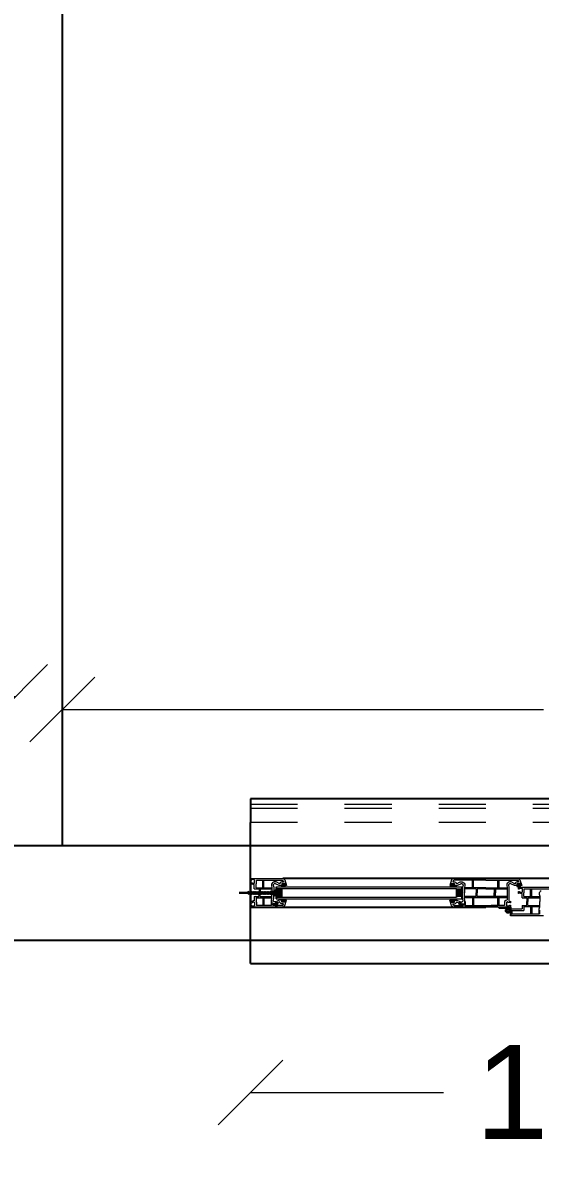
# Model space of a CAD drawing. Header units: metres. Extents: x -355 to 973, y -73 to 238.
# Drawn here: x -280.975 to -279.875, y 97.43 to 99.837 of the extents above; entities that cross this region are included whole.
import ezdxf

# ---------------------------------------------------------------- set-up
doc = ezdxf.new("R2010")
doc.units = ezdxf.units.M
doc.header["$LTSCALE"] = 3
doc.header["$MEASUREMENT"] = 0
doc.linetypes.add('202$0$HIDDEN', pattern=[0.375, 0.25, -0.125])
doc.linetypes.add('DASHED2', pattern=[0.375, 0.25, -0.125])
doc.layers.add('01B', color=10, linetype='Continuous')
doc.layers.add('5', color=2, linetype='Continuous')
doc.layers.add('05', color=21, linetype='Continuous', lineweight=5)
doc.layers.add('15', color=63, linetype='DASHED2', lineweight=15)
doc.styles.get("Standard").update_dxf_attribs({"font": 'arial.ttf'})
doc.dimstyles.new('ahmad', dxfattribs={"dimtxt": 0.2, "dimasz": 0.1375, "dimexe": 0, "dimexo": 0.0625, "dimgap": 0.09, "dimtad": 0, "dimzin": 0, "dimdsep": 46, "dimtxsty": 'Standard', "dimblk": 'OBLIQUE', "dimcen": 0.09, "dimclrd": 245, "dimclrt": 61, "dimadec": 0, "dimazin": 0, "dimtfac": 1, "dimtofl": 0, "dimtmove": 0, "dimatfit": 3, "dimldrblk": 'OBLIQUE', "dimfxl": 0, "dimfxlon": 1, "dimtolj": 1, "dimtzin": 0, "dimlwd": 13, "dimarcsym": 0})

# ---------------------------------------------------------------- blocks, each defined once
blk = doc.blocks.new('DSSSS')
at = {"layer": '05'}
for p, q in [((152.7604, -221.3864), (152.7604, -221.3872)), ((152.7604, -221.3872), (152.7664, -221.3872)), ((152.7664, -221.3872), (152.7664, -221.3863))]:
    blk.add_line(p, q, dxfattribs=at)
blk.add_lwpolyline([(152.7664, -221.3863), (152.7646, -221.3863), (152.7646, -221.384), (152.7657, -221.384), (152.7654, -221.383), (152.7617, -221.383), (152.7617, -221.3838), (152.7623, -221.3841), (152.763, -221.3847), (152.763, -221.3859), (152.7619, -221.3864), (152.7604, -221.3864)], dxfattribs=at)
blk = doc.blocks.new('ddd')
at = {"layer": '01B'}
for points in [[(1655.8293, 1003.8705), (1655.8184, 1003.8705), (1655.8184, 1003.889), (1655.8293, 1003.889)], [(1656.2018, 1003.8705), (1656.2127, 1003.8705), (1656.2127, 1003.889), (1656.2018, 1003.889)]]:
    blk.add_hatch(color=143, dxfattribs=at).paths.add_polyline_path(points)
at = {"layer": '01B', "color": 32}
for p in [(1655.7637, 1004.0793), (1655.7637, 1003.7293)]:
    blk.add_line(p, (1655.7637, 1004.0293), dxfattribs=at)
at = {"layer": '01B', "color": 143}
for p, q in [((1655.7637, 1003.9104), (1655.7637, 1003.8491)), ((1657.1951, 1003.9104), (1655.8322, 1003.9104)), ((1655.8168, 1003.8855), (1655.8114, 1003.8819)), ((1655.8168, 1003.8855), (1655.8168, 1003.8803)), ((1655.8184, 1003.8923), (1655.8184, 1003.8672)), ((1655.8293, 1003.889), (1655.8293, 1003.8705)), ((1656.2018, 1003.889), (1656.2018, 1003.8705)), ((1656.2127, 1003.8923), (1656.2127, 1003.8672)), ((1655.7802, 1003.8793), (1655.7393, 1003.8793)), ((1655.7393, 1003.8793), (1655.8247, 1003.8793)), ((1655.7608, 1003.8819), (1655.7555, 1003.8793)), ((1655.7608, 1003.8768), (1655.7555, 1003.8793)), ((1655.7608, 1003.8819), (1655.7587, 1003.8793)), ((1655.7608, 1003.8768), (1655.7587, 1003.8793)), ((1655.7621, 1003.8819), (1655.76, 1003.8793)), ((1655.7621, 1003.8768), (1655.76, 1003.8793)), ((1655.7608, 1003.8819), (1655.7616, 1003.8813)), ((1655.7608, 1003.8768), (1655.7616, 1003.8774)), ((1655.7633, 1003.8819), (1655.7612, 1003.8793)), ((1655.7633, 1003.8768), (1655.7612, 1003.8793)), ((1655.7621, 1003.8819), (1655.7628, 1003.8813)), ((1655.7621, 1003.8768), (1655.7628, 1003.8774)), ((1655.7646, 1003.8819), (1655.7624, 1003.8793)), ((1655.7646, 1003.8768), (1655.7624, 1003.8793)), ((1655.7633, 1003.8819), (1655.7641, 1003.8813)), ((1655.7633, 1003.8768), (1655.7641, 1003.8774)), ((1655.7658, 1003.8819), (1655.7637, 1003.8793)), ((1655.7658, 1003.8768), (1655.7637, 1003.8793)), ((1655.7646, 1003.8819), (1655.7653, 1003.8813)), ((1655.7646, 1003.8768), (1655.7653, 1003.8774)), ((1655.7671, 1003.8819), (1655.7649, 1003.8793)), ((1655.7671, 1003.8768), (1655.7649, 1003.8793)), ((1655.7658, 1003.8819), (1655.7666, 1003.8813)), ((1655.7658, 1003.8768), (1655.7666, 1003.8774)), ((1655.7683, 1003.8819), (1655.7662, 1003.8793)), ((1655.7683, 1003.8768), (1655.7662, 1003.8793)), ((1655.7671, 1003.8819), (1655.7678, 1003.8813)), ((1655.7671, 1003.8768), (1655.7678, 1003.8774)), ((1655.7696, 1003.8819), (1655.7674, 1003.8793)), ((1655.7696, 1003.8768), (1655.7674, 1003.8793)), ((1655.7683, 1003.8819), (1655.769, 1003.8813)), ((1655.7683, 1003.8768), (1655.769, 1003.8774)), ((1655.7708, 1003.8819), (1655.7687, 1003.8793)), ((1655.7708, 1003.8768), (1655.7687, 1003.8793)), ((1655.7696, 1003.8819), (1655.7703, 1003.8813)), ((1655.7696, 1003.8768), (1655.7703, 1003.8774)), ((1655.7721, 1003.8819), (1655.7699, 1003.8793)), ((1655.7721, 1003.8768), (1655.7699, 1003.8793)), ((1655.7708, 1003.8819), (1655.7715, 1003.8813)), ((1655.7708, 1003.8768), (1655.7715, 1003.8774)), ((1655.7733, 1003.8819), (1655.7712, 1003.8793)), ((1655.7733, 1003.8768), (1655.7712, 1003.8793)), ((1655.7721, 1003.8819), (1655.7728, 1003.8813)), ((1655.7721, 1003.8768), (1655.7728, 1003.8774)), ((1655.7745, 1003.8819), (1655.7724, 1003.8793)), ((1655.7745, 1003.8768), (1655.7724, 1003.8793)), ((1655.7733, 1003.8819), (1655.774, 1003.8813)), ((1655.7733, 1003.8768), (1655.774, 1003.8774)), ((1655.7758, 1003.8819), (1655.7737, 1003.8793)), ((1655.7758, 1003.8768), (1655.7737, 1003.8793)), ((1655.7745, 1003.8819), (1655.7753, 1003.8813)), ((1655.7745, 1003.8768), (1655.7753, 1003.8774)), ((1655.777, 1003.8819), (1655.7749, 1003.8793)), ((1655.777, 1003.8768), (1655.7749, 1003.8793)), ((1655.7758, 1003.8819), (1655.7765, 1003.8813)), ((1655.7758, 1003.8768), (1655.7765, 1003.8774)), ((1655.7783, 1003.8819), (1655.7762, 1003.8793)), ((1655.7783, 1003.8768), (1655.7762, 1003.8793)), ((1655.777, 1003.8819), (1655.7778, 1003.8813)), ((1655.777, 1003.8768), (1655.7778, 1003.8774)), ((1655.7795, 1003.8819), (1655.7774, 1003.8793)), ((1655.7795, 1003.8768), (1655.7774, 1003.8793)), ((1655.7783, 1003.8819), (1655.779, 1003.8813)), ((1655.7783, 1003.8768), (1655.779, 1003.8774)), ((1655.7808, 1003.8819), (1655.7786, 1003.8793)), ((1655.7808, 1003.8768), (1655.7786, 1003.8793)), ((1655.7795, 1003.8819), (1655.7803, 1003.8813)), ((1655.7795, 1003.8768), (1655.7803, 1003.8774)), ((1655.782, 1003.8819), (1655.7799, 1003.8793)), ((1655.782, 1003.8768), (1655.7799, 1003.8793)), ((1655.7808, 1003.8819), (1655.7815, 1003.8813)), ((1655.7808, 1003.8768), (1655.7815, 1003.8774)), ((1655.7833, 1003.8819), (1655.7811, 1003.8793)), ((1655.7833, 1003.8768), (1655.7811, 1003.8793)), ((1655.782, 1003.8819), (1655.7827, 1003.8813)), ((1655.782, 1003.8768), (1655.7827, 1003.8774)), ((1655.7845, 1003.8819), (1655.7824, 1003.8793)), ((1655.7845, 1003.8768), (1655.7824, 1003.8793)), ((1655.7833, 1003.8819), (1655.784, 1003.8813)), ((1655.7833, 1003.8768), (1655.784, 1003.8774)), ((1655.7858, 1003.8819), (1655.7836, 1003.8793)), ((1655.7858, 1003.8768), (1655.7836, 1003.8793)), ((1655.7845, 1003.8819), (1655.7852, 1003.8813)), ((1655.7845, 1003.8768), (1655.7852, 1003.8774)), ((1655.787, 1003.8819), (1655.7849, 1003.8793)), ((1655.787, 1003.8768), (1655.7849, 1003.8793)), ((1655.7858, 1003.8819), (1655.7865, 1003.8813)), ((1655.7858, 1003.8768), (1655.7865, 1003.8774)), ((1655.7882, 1003.8819), (1655.7861, 1003.8793)), ((1655.7882, 1003.8768), (1655.7861, 1003.8793)), ((1655.787, 1003.8819), (1655.7877, 1003.8813)), ((1655.787, 1003.8768), (1655.7877, 1003.8774)), ((1655.7895, 1003.8819), (1655.7874, 1003.8793)), ((1655.7895, 1003.8768), (1655.7874, 1003.8793)), ((1655.7882, 1003.8819), (1655.789, 1003.8813)), ((1655.7882, 1003.8768), (1655.789, 1003.8774)), ((1655.7907, 1003.8819), (1655.7886, 1003.8793)), ((1655.7907, 1003.8768), (1655.7886, 1003.8793)), ((1655.7895, 1003.8819), (1655.7902, 1003.8813)), ((1655.7895, 1003.8768), (1655.7902, 1003.8774)), ((1655.792, 1003.8819), (1655.7899, 1003.8793)), ((1655.792, 1003.8768), (1655.7899, 1003.8793)), ((1655.7907, 1003.8819), (1655.7915, 1003.8813)), ((1655.7907, 1003.8768), (1655.7915, 1003.8774)), ((1655.7932, 1003.8819), (1655.7911, 1003.8793)), ((1655.7932, 1003.8768), (1655.7911, 1003.8793)), ((1655.792, 1003.8819), (1655.7927, 1003.8813)), ((1655.792, 1003.8768), (1655.7927, 1003.8774)), ((1655.7945, 1003.8819), (1655.7923, 1003.8793)), ((1655.7945, 1003.8768), (1655.7923, 1003.8793)), ((1655.7932, 1003.8819), (1655.794, 1003.8813)), ((1655.7932, 1003.8768), (1655.794, 1003.8774)), ((1655.7957, 1003.8819), (1655.7936, 1003.8793)), ((1655.7957, 1003.8768), (1655.7936, 1003.8793)), ((1655.7945, 1003.8819), (1655.7952, 1003.8813)), ((1655.7945, 1003.8768), (1655.7952, 1003.8774)), ((1655.797, 1003.8819), (1655.7948, 1003.8793)), ((1655.797, 1003.8768), (1655.7948, 1003.8793)), ((1655.7957, 1003.8819), (1655.7965, 1003.8813)), ((1655.7957, 1003.8768), (1655.7965, 1003.8774)), ((1655.7982, 1003.8819), (1655.7961, 1003.8793)), ((1655.7982, 1003.8768), (1655.7961, 1003.8793)), ((1655.797, 1003.8819), (1655.7977, 1003.8813)), ((1655.797, 1003.8768), (1655.7977, 1003.8774)), ((1655.7995, 1003.8819), (1655.7973, 1003.8793)), ((1655.7995, 1003.8768), (1655.7973, 1003.8793)), ((1655.7982, 1003.8819), (1655.7989, 1003.8813)), ((1655.7982, 1003.8768), (1655.7989, 1003.8774)), ((1655.8007, 1003.8819), (1655.7986, 1003.8793)), ((1655.8007, 1003.8768), (1655.7986, 1003.8793)), ((1655.7995, 1003.8819), (1655.8002, 1003.8813)), ((1655.7995, 1003.8768), (1655.8002, 1003.8774)), ((1655.8019, 1003.8819), (1655.7998, 1003.8793)), ((1655.8019, 1003.8768), (1655.7998, 1003.8793)), ((1655.8007, 1003.8819), (1655.8014, 1003.8813)), ((1655.8007, 1003.8768), (1655.8014, 1003.8774)), ((1655.8032, 1003.8819), (1655.8011, 1003.8793)), ((1655.8032, 1003.8768), (1655.8011, 1003.8793)), ((1655.8019, 1003.8819), (1655.8027, 1003.8813)), ((1655.8019, 1003.8768), (1655.8027, 1003.8774)), ((1655.8044, 1003.8819), (1655.8023, 1003.8793)), ((1655.8044, 1003.8768), (1655.8023, 1003.8793)), ((1655.8032, 1003.8819), (1655.8039, 1003.8813)), ((1655.8032, 1003.8768), (1655.8039, 1003.8774)), ((1655.8057, 1003.8819), (1655.8036, 1003.8793)), ((1655.8057, 1003.8768), (1655.8036, 1003.8793)), ((1655.8044, 1003.8819), (1655.8052, 1003.8813)), ((1655.8044, 1003.8768), (1655.8052, 1003.8774)), ((1655.8114, 1003.8819), (1655.8057, 1003.8819)), ((1655.8057, 1003.8819), (1655.8057, 1003.8793)), ((1655.8057, 1003.8768), (1655.8057, 1003.8793)), ((1655.8114, 1003.8768), (1655.8057, 1003.8768)), ((1655.8082, 1003.8614), (1655.8082, 1003.8529)), ((1655.8168, 1003.8732), (1655.8114, 1003.8768)), ((1655.8168, 1003.8803), (1655.8147, 1003.8803)), ((1655.8147, 1003.8803), (1655.8147, 1003.8793)), ((1655.8147, 1003.8784), (1655.8147, 1003.8793)), ((1655.8168, 1003.8784), (1655.8147, 1003.8784)), ((1655.8168, 1003.8732), (1655.8168, 1003.8784)), ((1655.8174, 1003.8607), (1655.8174, 1003.8566)), ((1655.8189, 1003.8615), (1655.8189, 1003.8572)), ((1656.2084, 1003.8615), (1656.2084, 1003.8572)), ((1656.2099, 1003.8607), (1656.2099, 1003.8566)), ((1656.2192, 1003.8614), (1656.2192, 1003.8529)), ((1655.7637, 1003.8491), (1656.2637, 1003.8491)), ((1655.8119, 1003.8571), (1655.8119, 1003.8529)), ((1655.8123, 1003.8555), (1655.8122, 1003.8549)), ((1655.8174, 1003.8529), (1655.8174, 1003.8491)), ((1655.8189, 1003.8572), (1655.8178, 1003.8551)), ((1655.8181, 1003.8545), (1655.8189, 1003.8529)), ((1655.8189, 1003.8529), (1655.8189, 1003.8491)), ((1655.8209, 1003.8581), (1655.8193, 1003.8551)), ((1655.8193, 1003.8551), (1655.8204, 1003.8529)), ((1656.2065, 1003.8581), (1656.2081, 1003.8551)), ((1656.2081, 1003.8551), (1656.207, 1003.8529)), ((1656.2084, 1003.8572), (1656.2095, 1003.8551)), ((1656.2092, 1003.8545), (1656.2084, 1003.8529)), ((1656.2084, 1003.8529), (1656.2084, 1003.8491)), ((1656.2099, 1003.8529), (1656.2099, 1003.8491)), ((1656.215, 1003.8555), (1656.2152, 1003.8549)), ((1656.2154, 1003.8571), (1656.2154, 1003.8529)), ((1656.2921, 1003.8467), (1656.2921, 1003.8491)), ((1656.3159, 1003.8467), (1656.2921, 1003.8467)), ((1656.3159, 1003.8491), (1656.3159, 1003.8467)), ((1656.3159, 1003.8456), (1656.3159, 1003.8304)), ((1656.3185, 1003.8418), (1656.3185, 1003.8342)), ((1656.3774, 1003.8427), (1656.3774, 1003.8342))]:
    blk.add_line(p, q, dxfattribs=at)
for radius in [0.00477, 0.00274]:
    blk.add_circle((1656.3109, 1003.8416), radius, dxfattribs=at)
at = {"layer": '05', "color": 143}
for p, q in [((1655.7637, 1003.9064), (1655.7637, 1003.9104)), ((1655.7667, 1003.9078), (1655.7656, 1003.9073)), ((1655.7656, 1003.9073), (1655.7656, 1003.9063)), ((1655.771, 1003.9078), (1655.7667, 1003.9078)), ((1655.7716, 1003.9077), (1655.771, 1003.9078)), ((1655.7722, 1003.9067), (1655.7716, 1003.9077)), ((1655.7722, 1003.9006), (1655.7722, 1003.9067)), ((1656.2637, 1003.9104), (1656.3322, 1003.9104)), ((1656.3322, 1003.9104), (1656.3349, 1003.9087)), ((1656.3349, 1003.9087), (1656.3362, 1003.907)), ((1656.3362, 1003.907), (1656.3401, 1003.8953)), ((1655.7651, 1003.9057), (1655.7637, 1003.9064)), ((1655.7637, 1003.9013), (1655.7651, 1003.9014)), ((1655.7637, 1003.8972), (1655.7637, 1003.9013)), ((1655.764, 1003.897), (1655.7637, 1003.8972)), ((1655.7646, 1003.8971), (1655.764, 1003.897)), ((1655.7647, 1003.8984), (1655.7646, 1003.8971)), ((1655.7652, 1003.8989), (1655.7647, 1003.8984)), ((1655.7656, 1003.9063), (1655.7651, 1003.9057)), ((1655.7651, 1003.9014), (1655.7689, 1003.8999)), ((1655.7689, 1003.8971), (1655.7652, 1003.8989)), ((1655.7687, 1003.8985), (1655.7678, 1003.899)), ((1655.7678, 1003.899), (1655.7683, 1003.8988)), ((1655.7683, 1003.8988), (1655.7687, 1003.8985)), ((1655.7689, 1003.8999), (1655.7702, 1003.8991)), ((1655.7701, 1003.8971), (1655.7689, 1003.8971)), ((1655.7712, 1003.8971), (1655.7701, 1003.8971)), ((1655.7702, 1003.8991), (1655.7715, 1003.8997)), ((1655.7715, 1003.8967), (1655.7712, 1003.8971)), ((1655.7715, 1003.8997), (1655.7722, 1003.9006)), ((1655.7715, 1003.8878), (1655.7715, 1003.8967)), ((1655.7715, 1003.8878), (1655.7817, 1003.8878)), ((1655.7752, 1003.8982), (1655.776, 1003.8993)), ((1655.7754, 1003.8979), (1655.7752, 1003.8982)), ((1655.7754, 1003.8904), (1655.7754, 1003.8979)), ((1655.7754, 1003.8904), (1655.8091, 1003.8904)), ((1655.776, 1003.8993), (1655.776, 1003.9066)), ((1655.776, 1003.9066), (1655.8311, 1003.9066)), ((1655.7817, 1003.8878), (1655.7817, 1003.8797)), ((1655.7842, 1003.8878), (1655.8091, 1003.8878)), ((1655.7842, 1003.8878), (1655.7842, 1003.8797)), ((1655.7896, 1003.8904), (1655.7896, 1003.9066)), ((1655.7921, 1003.8904), (1655.7921, 1003.9066)), ((1655.8082, 1003.898), (1655.8081, 1003.8954)), ((1655.8081, 1003.8954), (1655.8091, 1003.891)), ((1655.8093, 1003.8999), (1655.8082, 1003.898)), ((1655.8091, 1003.891), (1655.8091, 1003.8841)), ((1655.8091, 1003.8841), (1655.8091, 1003.8797)), ((1655.8103, 1003.9011), (1655.8093, 1003.8999)), ((1655.8122, 1003.9024), (1655.8103, 1003.9011)), ((1655.814, 1003.903), (1655.8122, 1003.9024)), ((1655.816, 1003.9031), (1655.814, 1003.903)), ((1655.818, 1003.9027), (1655.816, 1003.9031)), ((1655.8257, 1003.899), (1655.818, 1003.9027)), ((1655.8261, 1003.899), (1655.8257, 1003.899)), ((1655.8282, 1003.9026), (1655.8261, 1003.9005)), ((1655.8261, 1003.9005), (1655.8261, 1003.899)), ((1655.8301, 1003.9033), (1655.8282, 1003.9026)), ((1655.8334, 1003.9033), (1655.8301, 1003.9033)), ((1655.8311, 1003.9066), (1655.8323, 1003.9058)), ((1655.8323, 1003.9058), (1655.8328, 1003.9052)), ((1655.8328, 1003.9052), (1655.8334, 1003.9033)), ((1656.1945, 1003.9052), (1656.1939, 1003.9033)), ((1656.1939, 1003.9033), (1656.1973, 1003.9033)), ((1656.195, 1003.9058), (1656.1945, 1003.9052)), ((1656.1962, 1003.9066), (1656.195, 1003.9058)), ((1656.2637, 1003.9066), (1656.1962, 1003.9066)), ((1656.1973, 1003.9033), (1656.1992, 1003.9026)), ((1656.1992, 1003.9026), (1656.2012, 1003.9005)), ((1656.2012, 1003.9005), (1656.2012, 1003.899)), ((1656.2012, 1003.899), (1656.2017, 1003.899)), ((1656.2017, 1003.899), (1656.2093, 1003.9027)), ((1656.2093, 1003.9027), (1656.2113, 1003.9031)), ((1656.2113, 1003.9031), (1656.2133, 1003.903)), ((1656.2133, 1003.903), (1656.2152, 1003.9024)), ((1656.2152, 1003.9024), (1656.217, 1003.9011)), ((1656.217, 1003.9011), (1656.218, 1003.8999)), ((1656.218, 1003.8999), (1656.2192, 1003.898)), ((1656.2192, 1003.8954), (1656.2182, 1003.891)), ((1656.2182, 1003.891), (1656.2182, 1003.8841)), ((1656.2637, 1003.8904), (1656.2182, 1003.8904)), ((1656.2431, 1003.8878), (1656.2182, 1003.8878)), ((1656.2182, 1003.8841), (1656.2182, 1003.8797)), ((1656.2192, 1003.898), (1656.2192, 1003.8954)), ((1656.2352, 1003.8904), (1656.2352, 1003.9066)), ((1656.2377, 1003.8904), (1656.2377, 1003.9066)), ((1656.2431, 1003.8878), (1656.2431, 1003.8797)), ((1656.2637, 1003.8878), (1656.2457, 1003.8878)), ((1656.2457, 1003.8878), (1656.2457, 1003.8797)), ((1656.2637, 1003.9066), (1656.3311, 1003.9066)), ((1656.2637, 1003.8904), (1656.3091, 1003.8904)), ((1656.2637, 1003.8878), (1656.3091, 1003.8878)), ((1656.2817, 1003.8878), (1656.2817, 1003.8797)), ((1656.2842, 1003.8878), (1656.2842, 1003.8797)), ((1656.2896, 1003.8904), (1656.2896, 1003.9066)), ((1656.2921, 1003.8904), (1656.2921, 1003.9066)), ((1656.3082, 1003.898), (1656.3081, 1003.8954)), ((1656.3081, 1003.8954), (1656.3091, 1003.891)), ((1656.3093, 1003.8999), (1656.3082, 1003.898)), ((1656.3091, 1003.891), (1656.3091, 1003.8833)), ((1656.3091, 1003.8833), (1656.3091, 1003.865)), ((1656.3103, 1003.9011), (1656.3093, 1003.8999)), ((1656.3122, 1003.9024), (1656.3103, 1003.9011)), ((1656.3124, 1003.8976), (1656.3119, 1003.8969)), ((1656.3119, 1003.8969), (1656.3119, 1003.8958)), ((1656.3119, 1003.8958), (1656.3129, 1003.8914)), ((1656.314, 1003.903), (1656.3122, 1003.9024)), ((1656.313, 1003.8983), (1656.3124, 1003.8976)), ((1656.3129, 1003.8914), (1656.3129, 1003.8833)), ((1656.3129, 1003.8833), (1656.3129, 1003.8632)), ((1656.3138, 1003.8989), (1656.313, 1003.8983)), ((1656.3147, 1003.8992), (1656.3138, 1003.8989)), ((1656.316, 1003.9031), (1656.314, 1003.903)), ((1656.3157, 1003.8993), (1656.3147, 1003.8992)), ((1656.3168, 1003.899), (1656.3157, 1003.8993)), ((1656.318, 1003.9027), (1656.316, 1003.9031)), ((1656.3248, 1003.8951), (1656.3168, 1003.899)), ((1656.3257, 1003.899), (1656.318, 1003.9027)), ((1656.3312, 1003.8951), (1656.3248, 1003.8951)), ((1656.3261, 1003.899), (1656.3257, 1003.899)), ((1656.3282, 1003.9026), (1656.3261, 1003.9005)), ((1656.3261, 1003.9005), (1656.3261, 1003.899)), ((1656.3301, 1003.9033), (1656.3282, 1003.9026)), ((1656.3296, 1003.8939), (1656.3296, 1003.8929)), ((1656.3296, 1003.8929), (1656.3373, 1003.8929)), ((1656.3303, 1003.8993), (1656.3299, 1003.8989)), ((1656.3299, 1003.8989), (1656.3299, 1003.8964)), ((1656.3299, 1003.8964), (1656.3313, 1003.8958)), ((1656.3334, 1003.9033), (1656.3301, 1003.9033)), ((1656.3308, 1003.8995), (1656.3303, 1003.8993)), ((1656.3365, 1003.8995), (1656.3308, 1003.8995)), ((1656.3311, 1003.9066), (1656.3323, 1003.9058)), ((1656.3316, 1003.8953), (1656.3312, 1003.8951)), ((1656.3313, 1003.8958), (1656.3316, 1003.8955)), ((1656.3316, 1003.8955), (1656.3316, 1003.8953)), ((1656.3323, 1003.9058), (1656.3328, 1003.9052)), ((1656.3328, 1003.9052), (1656.3334, 1003.9033)), ((1656.3362, 1003.8953), (1656.3362, 1003.8957)), ((1656.3362, 1003.8957), (1656.3369, 1003.8957)), ((1656.3401, 1003.8953), (1656.3362, 1003.8953)), ((1656.3369, 1003.8993), (1656.3365, 1003.8995)), ((1656.3372, 1003.8989), (1656.3369, 1003.8993)), ((1656.3369, 1003.8957), (1656.3375, 1003.8958)), ((1656.3378, 1003.8966), (1656.3372, 1003.8989)), ((1656.3373, 1003.8929), (1656.3373, 1003.894)), ((1656.3375, 1003.8958), (1656.3377, 1003.8962)), ((1656.3377, 1003.8962), (1656.3378, 1003.8966)), ((1656.3588, 1003.8717), (1656.3588, 1003.8879)), ((1656.3614, 1003.8717), (1656.3614, 1003.8879)), ((1655.764, 1003.8625), (1655.7637, 1003.8623)), ((1655.7637, 1003.8623), (1655.7637, 1003.8581)), ((1655.7646, 1003.8623), (1655.764, 1003.8625)), ((1655.7647, 1003.8611), (1655.7646, 1003.8623)), ((1655.7652, 1003.8606), (1655.7647, 1003.8611)), ((1655.7651, 1003.858), (1655.7689, 1003.8595)), ((1655.7689, 1003.8624), (1655.7652, 1003.8606)), ((1655.7687, 1003.8609), (1655.7678, 1003.8604)), ((1655.7678, 1003.8604), (1655.7683, 1003.8606)), ((1655.7683, 1003.8606), (1655.7687, 1003.8609)), ((1655.7701, 1003.8623), (1655.7689, 1003.8624)), ((1655.7689, 1003.8595), (1655.7702, 1003.8603)), ((1655.7712, 1003.8623), (1655.7701, 1003.8623)), ((1655.7702, 1003.8603), (1655.7715, 1003.8597)), ((1655.7715, 1003.8628), (1655.7712, 1003.8623)), ((1655.7715, 1003.8716), (1655.7817, 1003.8716)), ((1655.7715, 1003.8716), (1655.7715, 1003.8628)), ((1655.7715, 1003.8597), (1655.7722, 1003.8589)), ((1655.7722, 1003.8589), (1655.7722, 1003.8528)), ((1655.7754, 1003.8615), (1655.7752, 1003.8613)), ((1655.7752, 1003.8613), (1655.776, 1003.8601)), ((1655.7754, 1003.8691), (1655.8091, 1003.8691)), ((1655.7754, 1003.8691), (1655.7754, 1003.8615)), ((1655.776, 1003.8601), (1655.776, 1003.8529)), ((1655.7817, 1003.8716), (1655.7817, 1003.8797)), ((1655.7842, 1003.8716), (1655.7842, 1003.8797)), ((1655.7842, 1003.8716), (1655.8091, 1003.8716)), ((1655.7896, 1003.8691), (1655.7896, 1003.8529)), ((1655.7921, 1003.8691), (1655.7921, 1003.8529)), ((1655.8081, 1003.864), (1655.8091, 1003.8685)), ((1655.8082, 1003.8614), (1655.8081, 1003.864)), ((1655.8091, 1003.8754), (1655.8091, 1003.8797)), ((1655.8091, 1003.8685), (1655.8091, 1003.8754)), ((1655.8119, 1003.8636), (1655.8129, 1003.868)), ((1655.8119, 1003.8626), (1655.8119, 1003.8636)), ((1655.8124, 1003.8618), (1655.8119, 1003.8626)), ((1655.813, 1003.8611), (1655.8124, 1003.8618)), ((1655.8129, 1003.8754), (1655.8129, 1003.8797)), ((1655.8129, 1003.868), (1655.8129, 1003.8754)), ((1655.8138, 1003.8605), (1655.813, 1003.8611)), ((1655.8147, 1003.8603), (1655.8138, 1003.8605)), ((1655.8157, 1003.8602), (1655.8147, 1003.8603)), ((1655.8168, 1003.8604), (1655.8157, 1003.8602)), ((1655.8174, 1003.8607), (1655.8168, 1003.8604)), ((1655.8248, 1003.8643), (1655.8189, 1003.8615)), ((1655.8257, 1003.8605), (1655.8209, 1003.8581)), ((1655.8312, 1003.8643), (1655.8248, 1003.8643)), ((1655.8261, 1003.8605), (1655.8257, 1003.8605)), ((1655.8261, 1003.859), (1655.8261, 1003.8605)), ((1655.8282, 1003.8568), (1655.8261, 1003.859)), ((1655.8296, 1003.8656), (1655.8296, 1003.8665)), ((1655.8296, 1003.8665), (1655.8373, 1003.8665)), ((1655.8299, 1003.863), (1655.8313, 1003.8637)), ((1655.8299, 1003.8605), (1655.8299, 1003.863)), ((1655.8303, 1003.8601), (1655.8299, 1003.8605)), ((1655.8308, 1003.8599), (1655.8303, 1003.8601)), ((1655.8365, 1003.8599), (1655.8308, 1003.8599)), ((1655.8316, 1003.8641), (1655.8312, 1003.8643)), ((1655.8313, 1003.8637), (1655.8316, 1003.8639)), ((1655.8316, 1003.8639), (1655.8316, 1003.8641)), ((1655.8362, 1003.8524), (1655.8401, 1003.8641)), ((1655.8401, 1003.8641), (1655.8362, 1003.8641)), ((1655.8362, 1003.8641), (1655.8362, 1003.8638)), ((1655.8362, 1003.8638), (1655.8369, 1003.8638)), ((1655.8369, 1003.8602), (1655.8365, 1003.8599)), ((1655.8369, 1003.8638), (1655.8375, 1003.8637)), ((1655.8372, 1003.8605), (1655.8369, 1003.8602)), ((1655.8378, 1003.8628), (1655.8372, 1003.8605)), ((1655.8373, 1003.8665), (1655.8373, 1003.8654)), ((1655.8375, 1003.8637), (1655.8377, 1003.8632)), ((1655.8377, 1003.8632), (1655.8378, 1003.8628)), ((1656.1911, 1003.8524), (1656.1872, 1003.8641)), ((1656.1872, 1003.8641), (1656.1911, 1003.8641)), ((1656.1896, 1003.8632), (1656.1895, 1003.8628)), ((1656.1895, 1003.8628), (1656.1902, 1003.8605)), ((1656.1899, 1003.8637), (1656.1896, 1003.8632)), ((1656.1904, 1003.8638), (1656.1899, 1003.8637)), ((1656.1977, 1003.8665), (1656.19, 1003.8665)), ((1656.19, 1003.8665), (1656.19, 1003.8654)), ((1656.1902, 1003.8605), (1656.1905, 1003.8602)), ((1656.1911, 1003.8638), (1656.1904, 1003.8638)), ((1656.1905, 1003.8602), (1656.1908, 1003.8599)), ((1656.1908, 1003.8599), (1656.1965, 1003.8599)), ((1656.1911, 1003.8641), (1656.1911, 1003.8638)), ((1656.1957, 1003.8641), (1656.1961, 1003.8643)), ((1656.1957, 1003.8639), (1656.1957, 1003.8641)), ((1656.196, 1003.8637), (1656.1957, 1003.8639)), ((1656.1974, 1003.863), (1656.196, 1003.8637)), ((1656.1961, 1003.8643), (1656.2025, 1003.8643)), ((1656.1965, 1003.8599), (1656.197, 1003.8601)), ((1656.197, 1003.8601), (1656.1974, 1003.8605)), ((1656.1974, 1003.8605), (1656.1974, 1003.863)), ((1656.1977, 1003.8656), (1656.1977, 1003.8665)), ((1656.1992, 1003.8568), (1656.2012, 1003.859)), ((1656.2012, 1003.859), (1656.2012, 1003.8605)), ((1656.2012, 1003.8605), (1656.2017, 1003.8605)), ((1656.2017, 1003.8605), (1656.2065, 1003.8581)), ((1656.2025, 1003.8643), (1656.2084, 1003.8615)), ((1656.2099, 1003.8607), (1656.2106, 1003.8604)), ((1656.2106, 1003.8604), (1656.2116, 1003.8602)), ((1656.2116, 1003.8602), (1656.2126, 1003.8603)), ((1656.2126, 1003.8603), (1656.2135, 1003.8605)), ((1656.2135, 1003.8605), (1656.2143, 1003.8611)), ((1656.2143, 1003.8611), (1656.2149, 1003.8618)), ((1656.2144, 1003.8754), (1656.2144, 1003.8797)), ((1656.2144, 1003.868), (1656.2144, 1003.8754)), ((1656.2154, 1003.8636), (1656.2144, 1003.868)), ((1656.2149, 1003.8618), (1656.2154, 1003.8626)), ((1656.2154, 1003.8626), (1656.2154, 1003.8636)), ((1656.2182, 1003.8754), (1656.2182, 1003.8797)), ((1656.2182, 1003.8685), (1656.2182, 1003.8754)), ((1656.2431, 1003.8716), (1656.2182, 1003.8716)), ((1656.3091, 1003.8691), (1656.2182, 1003.8691)), ((1656.2192, 1003.864), (1656.2182, 1003.8685)), ((1656.2192, 1003.8614), (1656.2192, 1003.864)), ((1656.2352, 1003.8691), (1656.2352, 1003.8529)), ((1656.2377, 1003.8691), (1656.2377, 1003.8529)), ((1656.2431, 1003.8716), (1656.2431, 1003.8797)), ((1656.2457, 1003.8716), (1656.2457, 1003.8797)), ((1656.3091, 1003.8716), (1656.2457, 1003.8716)), ((1656.2817, 1003.8716), (1656.2817, 1003.8797)), ((1656.2842, 1003.8716), (1656.2842, 1003.8797)), ((1656.2896, 1003.8529), (1656.2896, 1003.8691)), ((1656.2921, 1003.8529), (1656.2921, 1003.8691)), ((1656.3064, 1003.8635), (1656.3038, 1003.8611)), ((1656.3038, 1003.8611), (1656.3038, 1003.8529)), ((1656.3087, 1003.8641), (1656.3064, 1003.8635)), ((1656.3083, 1003.86), (1656.3076, 1003.8594)), ((1656.3076, 1003.8594), (1656.3076, 1003.8528)), ((1656.3092, 1003.8603), (1656.3083, 1003.86)), ((1656.3091, 1003.8641), (1656.3087, 1003.8641)), ((1656.3102, 1003.8603), (1656.3092, 1003.8603)), ((1656.3114, 1003.859), (1656.3102, 1003.8603)), ((1656.3154, 1003.8583), (1656.3114, 1003.859)), ((1656.3129, 1003.8623), (1656.3132, 1003.8616)), ((1656.3132, 1003.8616), (1656.3139, 1003.8611)), ((1656.3139, 1003.8611), (1656.3146, 1003.8606)), ((1656.3146, 1003.8606), (1656.3154, 1003.8612)), ((1656.3154, 1003.8612), (1656.316, 1003.8616)), ((1656.316, 1003.8587), (1656.3154, 1003.8583)), ((1656.316, 1003.8616), (1656.316, 1003.8587)), ((1656.3408, 1003.8691), (1656.3509, 1003.8691)), ((1656.3446, 1003.8717), (1656.3783, 1003.8717)), ((1656.3509, 1003.8691), (1656.3509, 1003.861)), ((1656.3509, 1003.8529), (1656.3509, 1003.861)), ((1656.3534, 1003.8691), (1656.3783, 1003.8691)), ((1656.3534, 1003.8691), (1656.3534, 1003.861)), ((1656.3534, 1003.8529), (1656.3534, 1003.861)), ((1656.3783, 1003.8567), (1656.3783, 1003.861)), ((1655.7637, 1003.8581), (1655.7651, 1003.858)), ((1655.7651, 1003.8537), (1655.7637, 1003.8531)), ((1655.7637, 1003.8531), (1655.7637, 1003.8491)), ((1655.8174, 1003.8491), (1655.7637, 1003.8491)), ((1655.7656, 1003.8532), (1655.7651, 1003.8537)), ((1655.7656, 1003.8521), (1655.7656, 1003.8532)), ((1655.7667, 1003.8516), (1655.7656, 1003.8521)), ((1655.771, 1003.8516), (1655.7667, 1003.8516)), ((1655.7716, 1003.8517), (1655.771, 1003.8516)), ((1655.7722, 1003.8528), (1655.7716, 1003.8517)), ((1655.8082, 1003.8529), (1655.776, 1003.8529)), ((1655.814, 1003.8565), (1655.8119, 1003.8571)), ((1655.8174, 1003.8529), (1655.8119, 1003.8529)), ((1655.8143, 1003.8543), (1655.8122, 1003.8549)), ((1655.8144, 1003.8549), (1655.8123, 1003.8555)), ((1655.816, 1003.8563), (1655.814, 1003.8565)), ((1655.8165, 1003.8541), (1655.8143, 1003.8543)), ((1655.8164, 1003.8547), (1655.8144, 1003.8549)), ((1655.8174, 1003.8566), (1655.816, 1003.8563)), ((1655.8178, 1003.8551), (1655.8164, 1003.8547)), ((1655.8181, 1003.8545), (1655.8165, 1003.8541)), ((1655.8322, 1003.8491), (1655.8189, 1003.8491)), ((1655.8311, 1003.8529), (1655.8204, 1003.8529)), ((1655.8301, 1003.8561), (1655.8282, 1003.8568)), ((1655.8334, 1003.8561), (1655.8301, 1003.8561)), ((1655.8311, 1003.8529), (1655.8323, 1003.8536)), ((1655.8322, 1003.8491), (1655.8349, 1003.8507)), ((1655.8323, 1003.8536), (1655.8328, 1003.8543)), ((1655.8328, 1003.8543), (1655.8334, 1003.8561)), ((1655.8349, 1003.8507), (1655.8362, 1003.8524)), ((1656.1924, 1003.8507), (1656.1911, 1003.8524)), ((1656.1951, 1003.8491), (1656.1924, 1003.8507)), ((1656.1945, 1003.8543), (1656.1939, 1003.8561)), ((1656.1939, 1003.8561), (1656.1973, 1003.8561)), ((1656.195, 1003.8536), (1656.1945, 1003.8543)), ((1656.1962, 1003.8529), (1656.195, 1003.8536)), ((1656.1951, 1003.8491), (1656.2084, 1003.8491)), ((1656.1962, 1003.8529), (1656.207, 1003.8529)), ((1656.1973, 1003.8561), (1656.1992, 1003.8568)), ((1656.2092, 1003.8545), (1656.2109, 1003.8541)), ((1656.2095, 1003.8551), (1656.2109, 1003.8547)), ((1656.2099, 1003.8566), (1656.2113, 1003.8563)), ((1656.2099, 1003.8529), (1656.2154, 1003.8529)), ((1656.2099, 1003.8491), (1656.2637, 1003.8491)), ((1656.2109, 1003.8547), (1656.2129, 1003.8549)), ((1656.2109, 1003.8541), (1656.213, 1003.8543)), ((1656.2113, 1003.8563), (1656.2133, 1003.8565)), ((1656.2129, 1003.8549), (1656.215, 1003.8555)), ((1656.213, 1003.8543), (1656.2152, 1003.8549)), ((1656.2133, 1003.8565), (1656.2154, 1003.8571)), ((1656.2192, 1003.8529), (1656.2896, 1003.8529)), ((1656.3159, 1003.8491), (1656.2637, 1003.8491)), ((1656.3038, 1003.8529), (1656.2754, 1003.8529)), ((1656.3076, 1003.8528), (1656.3079, 1003.8522)), ((1656.3079, 1003.8522), (1656.3083, 1003.8519)), ((1656.3083, 1003.8519), (1656.3138, 1003.8519)), ((1656.3138, 1003.8519), (1656.3142, 1003.8521)), ((1656.3142, 1003.8521), (1656.3144, 1003.8526)), ((1656.3144, 1003.8533), (1656.3147, 1003.8536)), ((1656.3144, 1003.8526), (1656.3144, 1003.8533)), ((1656.3147, 1003.8536), (1656.3157, 1003.8536)), ((1656.3157, 1003.8536), (1656.3159, 1003.8532)), ((1656.3159, 1003.8532), (1656.3159, 1003.8491)), ((1656.3159, 1003.8456), (1656.3408, 1003.8456)), ((1656.3185, 1003.8418), (1656.3446, 1003.8418)), ((1656.3408, 1003.8529), (1656.3408, 1003.8456)), ((1656.3408, 1003.8529), (1656.3509, 1003.8529)), ((1656.3446, 1003.8504), (1656.3446, 1003.8418)), ((1656.3446, 1003.8504), (1656.3783, 1003.8504)), ((1656.3534, 1003.8529), (1656.3783, 1003.8529)), ((1656.3588, 1003.8504), (1656.3588, 1003.8342)), ((1656.3614, 1003.8504), (1656.3614, 1003.8342)), ((1656.3773, 1003.8453), (1656.3783, 1003.8498)), ((1656.3774, 1003.8427), (1656.3773, 1003.8453)), ((1656.3783, 1003.8498), (1656.3783, 1003.8567)), ((1656.3866, 1003.8304), (1656.3159, 1003.8304)), ((1656.3774, 1003.8342), (1656.3185, 1003.8342))]:
    blk.add_line(p, q, dxfattribs=at)
at = {"layer": '05', "color": 107}
for p, q in [((1655.8184, 1003.8923), (1656.2127, 1003.8923)), ((1655.8184, 1003.889), (1656.2018, 1003.889)), ((1655.8184, 1003.8705), (1656.2018, 1003.8705)), ((1655.8184, 1003.8672), (1656.2127, 1003.8672))]:
    blk.add_line(p, q, dxfattribs=at)
at = {"layer": '05', "color": 143}
for points in [[(1655.7637, 1003.9104), (1655.8322, 1003.9104), (1655.8349, 1003.9087), (1655.8362, 1003.907), (1655.8401, 1003.8953), (1655.8362, 1003.8953), (1655.8362, 1003.8957), (1655.8369, 1003.8957), (1655.8375, 1003.8958), (1655.8377, 1003.8962), (1655.8378, 1003.8966), (1655.8372, 1003.8989), (1655.8369, 1003.8993), (1655.8365, 1003.8995), (1655.8308, 1003.8995), (1655.8303, 1003.8993), (1655.8299, 1003.8989), (1655.8299, 1003.8964), (1655.8313, 1003.8958), (1655.8316, 1003.8955), (1655.8316, 1003.8953), (1655.8312, 1003.8951), (1655.8248, 1003.8951), (1655.8168, 1003.899), (1655.8157, 1003.8993), (1655.8147, 1003.8992), (1655.8138, 1003.8989), (1655.813, 1003.8983), (1655.8124, 1003.8976), (1655.8119, 1003.8969), (1655.8119, 1003.8958), (1655.8129, 1003.8914), (1655.8129, 1003.8841), (1655.8129, 1003.8797)], [(1656.2637, 1003.9104), (1656.1951, 1003.9104), (1656.1924, 1003.9087), (1656.1911, 1003.907), (1656.1872, 1003.8953), (1656.1911, 1003.8953), (1656.1911, 1003.8957), (1656.1904, 1003.8957), (1656.1899, 1003.8958), (1656.1896, 1003.8962), (1656.1895, 1003.8966), (1656.1902, 1003.8989), (1656.1905, 1003.8993), (1656.1908, 1003.8995), (1656.1965, 1003.8995), (1656.197, 1003.8993), (1656.1974, 1003.8989), (1656.1974, 1003.8964), (1656.196, 1003.8958), (1656.1957, 1003.8955), (1656.1957, 1003.8953), (1656.1961, 1003.8951), (1656.2025, 1003.8951), (1656.2106, 1003.899), (1656.2116, 1003.8993), (1656.2126, 1003.8992), (1656.2135, 1003.8989), (1656.2143, 1003.8983), (1656.2149, 1003.8976), (1656.2154, 1003.8969), (1656.2154, 1003.8958), (1656.2144, 1003.8914), (1656.2144, 1003.8841), (1656.2144, 1003.8797)], [(1656.3373, 1003.894), (1656.3349, 1003.894), (1656.3349, 1003.8969), (1656.3364, 1003.8969), (1656.336, 1003.8982), (1656.3312, 1003.8982), (1656.3312, 1003.8972), (1656.332, 1003.8969), (1656.3329, 1003.8961), (1656.3329, 1003.8945), (1656.3315, 1003.8939), (1656.3296, 1003.8939)], [(1656.3329, 1003.8917), (1656.4015, 1003.8917)], [(1656.3408, 1003.8691), (1656.3408, 1003.878), (1656.3404, 1003.8784), (1656.3393, 1003.8784), (1656.3381, 1003.8784), (1656.3344, 1003.8802), (1656.3339, 1003.8797), (1656.3338, 1003.8785), (1656.3333, 1003.8783), (1656.3329, 1003.8785), (1656.3329, 1003.8826), (1656.3343, 1003.8828), (1656.3381, 1003.8813), (1656.3394, 1003.8805), (1656.3408, 1003.881), (1656.3414, 1003.8819), (1656.3414, 1003.888), (1656.3409, 1003.889), (1656.3403, 1003.8891), (1656.336, 1003.8891), (1656.3348, 1003.8887), (1656.3348, 1003.8876), (1656.3343, 1003.8871), (1656.3329, 1003.8877), (1656.3329, 1003.8917)], [(1656.3446, 1003.8717), (1656.3446, 1003.8792), (1656.3444, 1003.8795), (1656.3452, 1003.8806), (1656.3452, 1003.8879), (1656.4004, 1003.8879)], [(1656.3814, 1003.8837), (1656.3795, 1003.8825), (1656.3785, 1003.8812), (1656.3774, 1003.8794), (1656.3773, 1003.8768), (1656.3783, 1003.8723), (1656.3783, 1003.8654), (1656.3783, 1003.861)], [(1655.8373, 1003.8654), (1655.8349, 1003.8654), (1655.8349, 1003.8625), (1655.8364, 1003.8625), (1655.836, 1003.8612), (1655.8312, 1003.8612), (1655.8312, 1003.8622), (1655.832, 1003.8626), (1655.8329, 1003.8633), (1655.8329, 1003.8649), (1655.8315, 1003.8656), (1655.8296, 1003.8656)], [(1656.19, 1003.8654), (1656.1924, 1003.8654), (1656.1924, 1003.8625), (1656.1909, 1003.8625), (1656.1913, 1003.8612), (1656.1961, 1003.8612), (1656.1961, 1003.8622), (1656.1953, 1003.8626), (1656.1944, 1003.8633), (1656.1944, 1003.8649), (1656.1958, 1003.8656), (1656.1977, 1003.8656)]]:
    blk.add_lwpolyline(points, dxfattribs=at)
blk.add_lwpolyline([(1656.3376, 1003.8801), (1656.338, 1003.8799), (1656.337, 1003.8803)], close=True, dxfattribs=at)
at = {"layer": '15'}
for p, q in [((1657.2637, 1003.9793), (1655.7637, 1003.9793)), ((1655.7637, 1003.7793), (1657.2637, 1003.7793))]:
    blk.add_line(p, q, dxfattribs=at)
at = {"layer": '5', "color": 32}
for p, q in [((1657.2637, 1004.0793), (1655.7637, 1004.0793)), ((1655.7637, 1003.7293), (1657.2637, 1003.7293))]:
    blk.add_line(p, q, dxfattribs=at)
at = {"layer": '5', "color": 5, "linetype": '202$0$HIDDEN', "lineweight": 5, "ltscale": 0.1}
for p, q in [((1657.2637, 1004.0678), (1655.7637, 1004.0678)), ((1657.2637, 1004.059), (1655.7637, 1004.059)), ((1657.2637, 1004.0293), (1655.7637, 1004.0293))]:
    blk.add_line(p, q, dxfattribs=at)
at = {"layer": '01B', "color": 143, "yscale": 1.275494208194687, "zscale": 1.275494208194687}
for p, xscale in [((1460.9846, 1286.271), 1.275494208194687), ((1851.0427, 1286.271), -1.275494208194687)]:
    blk.add_blockref('DSSSS', p, dxfattribs=dict(at, xscale=xscale))
blk = doc.blocks.new('_Oblique')
at = {"color": 0, "linetype": 'ByBlock', "lineweight": -2}
blk.add_line((-0.5, -0.5), (0.5, 0.5), dxfattribs=at)
blk = doc.blocks.new('*D593')
at = {"color": 245, "lineweight": 13, "transparency": 16777216}
for p, q in [((-280.8907, 98.3763), (-279.8679, 98.3763)), ((-278.1407, 98.3763), (-279.1635, 98.3763))]:
    blk.add_line(p, q, dxfattribs=at)
at = {"layer": 'Defpoints', "color": 0, "transparency": 16777216}
for p in [(-280.8907, 98.3763), (-280.8907, 98.0861), (-278.1407, 98.0861)]:
    blk.add_point(p, dxfattribs=at)
at = {"color": 245, "lineweight": 13, "transparency": 16777216, "xscale": 0.1375, "yscale": 0.1375, "zscale": 0.1375, "rotation": 180}
blk.add_blockref('_Oblique', (-280.8907, 98.3763), dxfattribs=at)
at = {"color": 245, "lineweight": 13, "transparency": 16777216, "xscale": 0.1375, "yscale": 0.1375, "zscale": 0.1375}
blk.add_blockref('_Oblique', (-278.1407, 98.3763), dxfattribs=at)
at = {"color": 61, "transparency": 16777216, "insert": (-279.5157, 98.3763), "char_height": 0.2, "attachment_point": 5}
blk.add_mtext('\\A1;2.75', dxfattribs=at)
blk = doc.blocks.new('*D588')
at = {"color": 245, "lineweight": 13, "transparency": 16777216}
for p, q in [((-283.7719, 98.4032), (-282.7329, 98.4032)), ((-280.9907, 98.4032), (-282.0296, 98.4032))]:
    blk.add_line(p, q, dxfattribs=at)
at = {"layer": 'Defpoints', "color": 0, "transparency": 16777216}
for p in [(-283.7719, 101.4867), (-280.9907, 101.4867), (-280.9907, 98.4032)]:
    blk.add_point(p, dxfattribs=at)
at = {"color": 245, "lineweight": 13, "transparency": 16777216, "xscale": 0.1375, "yscale": 0.1375, "zscale": 0.1375, "rotation": 180}
blk.add_blockref('_Oblique', (-283.7719, 98.4032), dxfattribs=at)
at = {"color": 245, "lineweight": 13, "transparency": 16777216, "xscale": 0.1375, "yscale": 0.1375, "zscale": 0.1375}
blk.add_blockref('_Oblique', (-280.9907, 98.4032), dxfattribs=at)
at = {"color": 61, "transparency": 16777216, "insert": (-282.3813, 98.4032), "char_height": 0.2, "attachment_point": 5}
blk.add_mtext('\\A1;2.78', dxfattribs=at)
blk = doc.blocks.new('*D600')
at = {"color": 245, "lineweight": 13, "transparency": 16777216}
for p, q in [((-280.4907, 97.5615), (-280.0807, 97.5615)), ((-278.9907, 97.5615), (-279.4007, 97.5615))]:
    blk.add_line(p, q, dxfattribs=at)
at = {"layer": 'Defpoints', "color": 0, "transparency": 16777216}
for p in [(-280.4907, 97.8361), (-278.9907, 97.8361), (-278.9907, 97.5615)]:
    blk.add_point(p, dxfattribs=at)
at = {"color": 245, "lineweight": 13, "transparency": 16777216, "xscale": 0.1375, "yscale": 0.1375, "zscale": 0.1375, "rotation": 180}
blk.add_blockref('_Oblique', (-280.4907, 97.5615), dxfattribs=at)
at = {"color": 245, "lineweight": 13, "transparency": 16777216, "xscale": 0.1375, "yscale": 0.1375, "zscale": 0.1375}
blk.add_blockref('_Oblique', (-278.9907, 97.5615), dxfattribs=at)
at = {"color": 61, "transparency": 16777216, "insert": (-279.7407, 97.5615), "char_height": 0.2, "attachment_point": 5}
blk.add_mtext('\\A1;1.50', dxfattribs=at)

msp = doc.modelspace()

# ---------------------------------------------------------------- linework, layer by layer
for p, q in [((-280.8907, 98.0861), (-280.8907, 102.3279)), ((-274.0407, 98.0861), (-283.5719, 98.0861)), ((-278.1407, 98.0861), (-280.8907, 98.0861)), ((-283.9719, 97.8861), (-271.0949, 97.8861))]:
    msp.add_line(p, q)

# ---------------------------------------------------------------- block references
at = {"layer": '05'}
msp.add_blockref('ddd', (-1936.2543, -905.8932), dxfattribs=at)

# ---------------------------------------------------------------- dimensions: what is measured, and where the dimension line sits
for base, p1, p2, picture, middle in [((-280.9907, 98.4032), (-283.7719, 101.4867), (-280.9907, 101.4867), '*D588', (-282.3813, 98.4032)), ((-280.8907, 98.3763), (-278.1407, 98.0861), (-280.8907, 98.0861), '*D593', (-279.5157, 98.3763)), ((-278.9907, 97.5615), (-280.4907, 97.8361), (-278.9907, 97.8361), '*D600', (-279.7407, 97.5615))]:
    dim = msp.add_linear_dim(base=base, p1=p1, p2=p2, dimstyle='ahmad')
    dim.commit()
    dim.dimension.update_dxf_attribs({"geometry": picture, "text_midpoint": middle})

doc.saveas('drawing.dxf')
